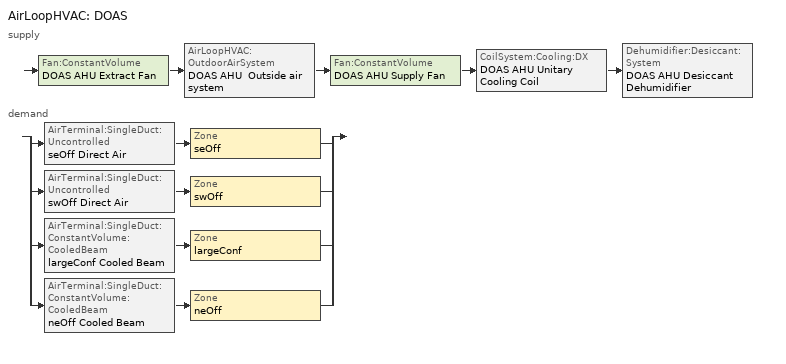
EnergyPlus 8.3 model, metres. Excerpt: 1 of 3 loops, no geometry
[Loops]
AirLoopHVAC 'DOAS'
 supply: Fan:ConstantVolume 'DOAS AHU Extract Fan' > AirLoopHVAC:OutdoorAirSystem 'DOAS AHU  Outside air system' > Fan:ConstantVolume 'DOAS AHU Supply Fan' > CoilSystem:Cooling:DX 'DOAS AHU Unitary Cooling Coil' > Dehumidifier:Desiccant:System 'DOAS AHU Desiccant Dehumidifier'
 demand: split
  | AirTerminal:SingleDuct:Uncontrolled 'seOff Direct Air' > Zone 'seOff'
  | AirTerminal:SingleDuct:Uncontrolled 'swOff Direct Air' > Zone 'swOff'
  | AirTerminal:SingleDuct:ConstantVolume:CooledBeam 'largeConf Cooled Beam' > Zone 'largeConf'
  | AirTerminal:SingleDuct:ConstantVolume:CooledBeam 'neOff Cooled Beam' > Zone 'neOff'
[ZoneControl:Thermostat] Control Type Schedule=Control type schedule: Always 4
Name | Zone or ZoneList | Control 1
seOff Thermostat | seOff | seOff Dual SP
swOff Thermostat | swOff | swOff Dual SP
neOff Thermostat | neOff | neOff Dual SP
largeConf Thermostat | largeConf | largeConf Dual SP
[ThermostatSetpoint:DualSetpoint] Heating Setpoint Temperature Schedule=Heating set point schedule; Cooling Setpoint Temperature Schedule=Cooling set point schedule
seOff Dual SP; swOff Dual SP; neOff Dual SP; largeConf Dual SP
[DesignSpecification:OutdoorAir] Outdoor Air Method=Flow/Person; Outdoor Air Flow per Person {m3/s-person}=0.00944; Outdoor Air Flow per Zone Floor Area {m3/s-m2}=0; Outdoor Air Flow per Zone {m3/s}=0; Outdoor Air Flow Air Changes per Hour {1/hr}=0; Outdoor Air Flow Rate Fraction Schedule=On 24/7
seOff Design Specification Outdoor Air Object; swOff Design Specification Outdoor Air Object; neOff Design Specification Outdoor Air Object; largeConf Design Specification Outdoor Air Object
[DesignSpecification:ZoneAirDistribution] Zone Air Distribution Effectiveness in Cooling Mode=1; Zone Air Distribution Effectiveness in Heating Mode=1; Zone Secondary Recirculation Fraction=0
seOff Design Specification Zone Air Distribution Object; swOff Design Specification Zone Air Distribution Object; neOff Design Specification Zone Air Distribution Object; largeConf Design Specification Zone Air Distribution Object
[Sizing:Zone] Zone Cooling Design Supply Air Temperature Input Method=SupplyAirTemperature; Zone Cooling Design Supply Air Temperature {C}=14; Zone Cooling Design Supply Air Temperature Difference {deltaC}=10; Zone Heating Design Supply Air Temperature Input Method=SupplyAirTemperature; Zone Heating Design Supply Air Temperature {C}=50; Zone Heating Design Supply Air Temperature Difference {deltaC}=10; Zone Cooling Design Supply Air Humidity Ratio {kgWater/kgDryAir}=0.009; Zone Heating Design Supply Air Humidity Ratio {kgWater/kgDryAir}=0.004; Zone Heating Sizing Factor=1.25; Zone Cooling Sizing Factor=1.15; Cooling Design Air Flow Method=DesignDay; Cooling Design Air Flow Rate {m3/s}=0; Cooling Minimum Air Flow per Zone Floor Area {m3/s-m2}=0.00076; Cooling Minimum Air Flow {m3/s}=0; Cooling Minimum Air Flow Fraction=0; Heating Design Air Flow Method=DesignDay; Heating Design Air Flow Rate {m3/s}=0; Heating Maximum Air Flow per Zone Floor Area {m3/s-m2}=0.00203; Heating Maximum Air Flow {m3/s}=0.14158; Heating Maximum Air Flow Fraction=0.3
Name | Design Specification Outdoor Air Object | Design Specification Zone Air Distribution Object
seOff | seOff Design Specification Outdoor Air Object | seOff Design Specification Zone Air Distribution Object
swOff | swOff Design Specification Outdoor Air Object | swOff Design Specification Zone Air Distribution Object
neOff | neOff Design Specification Outdoor Air Object | neOff Design Specification Zone Air Distribution Object
largeConf | largeConf Design Specification Outdoor Air Object | largeConf Design Specification Zone Air Distribution Object
[Sizing:System]
DOAS: Type of Load to Size On=Sensible; Design Outdoor Air Flow Rate {m3/s}=0.94; Central Heating Maximum System Air Flow Ratio=1; Preheat Design Temperature {C}=5; Preheat Design Humidity Ratio {kgWater/kgDryAir}=0.008; Precool Design Temperature {C}=11; Precool Design Humidity Ratio {kgWater/kgDryAir}=0.008; Central Cooling Design Supply Air Temperature {C}=12; Central Heating Design Supply Air Temperature {C}=16; Type of Zone Sum to Use=Noncoincident; 100% Outdoor Air in Cooling=No; 100% Outdoor Air in Heating=No; Central Cooling Design Supply Air Humidity Ratio {kgWater/kgDryAir}=0.008; Central Heating Design Supply Air Humidity Ratio {kgWater/kgDryAir}=0.008; Cooling Supply Air Flow Rate Method=Designday; Heating Supply Air Flow Rate Method=Designday; System Outdoor Air Method=ZoneSum; Zone Maximum Outdoor Air Fraction=1; Cooling Design Capacity Method=CoolingDesignCapacity; Cooling Design Capacity {W}=500000; Heating Design Capacity Method=HeatingDesignCapacity; Heating Design Capacity {W}=220000; Central Cooling Capacity Control Method=OnOff
[AirTerminal:SingleDuct:Uncontrolled] Availability Schedule=On 24/7; Maximum Air Flow Rate {m3/s}=0.51
seOff Direct Air; swOff Direct Air
[AirTerminal:SingleDuct:ConstantVolume:CooledBeam] Availability Schedule=Coolwave_op; Cooled Beam Type=Passive; Beam Length {m}=1; Design Inlet Water Temperature {C}=15; Design Outlet Water Temperature {C}=17; Coil Surface Area per Coil Length {m2/m}=5.422; Model Parameter a=15.3; Model Parameter n1=0; Model Parameter n2=0.84; Model Parameter n3=0.12; Model Parameter a0 {m2/m}=0.171; Model Parameter K1=0.005; Model Parameter n=0.4; Coefficient of Induction Kin=autocalculate; Leaving Pipe Inside Diameter {m}=0.015
Name | Supply Air Volumetric Flow Rate {m3/s} | Maximum Total Chilled Water Volumetric Flow Rate {m3/s} | Number of Beams
largeConf Cooled Beam | 0.04 | 0.00052 | 8
neOff Cooled Beam | 0.01 | 0.00013 | 2
[Zone equipment]
seOff: seOff Fan Coil Unit, seOff Direct Air, seOff mullion
swOff: swOff Fan Coil Unit, swOff Direct Air, swOff mullion
neOff: neOff Cooled Beam, neOff mullion, neOff Chilled Ceiling
largeConf: largeConf mullion, largeConf Cooled Beam
[Fan:ConstantVolume]
DOAS AHU Extract Fan: On 24/7, 0.7, 73, 1.06, 0.9, 1
DOAS AHU Supply Fan: On 24/7, 0.7, 300, 1.06, 0.9, 1, DOAS AHU Mixed Air Outlet
Desiccant Regen Fan: regen_fan_op, 0.7, 300, 1.06, 0.9, 1
[Dehumidifier:Desiccant:System]
DOAS AHU Desiccant Dehumidifier: Availability Schedule=DOAS_desiccant_sys_op; Desiccant Heat Exchanger=Desiccant Heat Exchanger 1; Regeneration Air Fan=Desiccant Regen Fan; Regeneration Air Fan Placement=DrawThrough; Regeneration Air Heater=DOAS Desiccant Regen Burner Coil; Regeneration Inlet Air Setpoint Temperature {C} !!!! need more consideration !!!!=100
[HeatExchanger:Desiccant:BalancedFlow]
Desiccant Heat Exchanger 1: Availability Schedule=desiccant_wheel_op; Heat Exchanger Performance=HXDesPerf1
[HeatExchanger:Desiccant:BalancedFlow:PerformanceDataType1]
HXDesPerf1: Nominal Air Flow Rate {m3/s}=1.06; Nominal Air Face Velocity {m/s} src: http://www.cmu.=2.03; Nominal Electric Power {W}=50; Temperature Equation Coefficient 1=-2.53636; Temperature Equation Coefficient 2=21.3247; Temperature Equation Coefficient 3=0.923308; Temperature Equation Coefficient 4=943.276; Temperature Equation Coefficient 5=-59.2367; Temperature Equation Coefficient 6=-0.0427465; Temperature Equation Coefficient 7=112.204; Temperature Equation Coefficient 8=0.778252; Minimum Regeneration Inlet Air Humidity Ratio for Temperature Equation=0.007143; Maximum Regeneration Inlet Air Humidity Ratio for Temperature Equation=0.024286; Minimum Regeneration Inlet Air Temperature for Temperature Equation {C}=46.1111; Maximum Regeneration Inlet Air Temperature for Temperature Equation {C}=46.1111; Minimum Process Inlet Air Humidity Ratio for Temperature Equation=0.005; Maximum Process Inlet Air Humidity Ratio for Temperature Equation=0.015714; Minimum Process Inlet Air Temperature for Temperature Equation {C}=4.583333; Maximum Process Inlet Air Temperature for Temperature Equation {C}=21.83333; Minimum Regeneration Air Velocity for Temperature Equation {m/s}=2.286; Maximum Regeneration Air Velocity for Temperature Equation {m/s}=4.826; Minimum Regeneration Outlet Air Temperature for Temperature Equation {C}=35; Maximum Regeneration Outlet Air Temperature for Temperature Equation {C}=50; Minimum Regeneration Inlet Air Relative Humidity for Temperature Equation {percent}=5; Maximum Regeneration Inlet Air Relative Humidity for Temperature Equation {percent}=45; Minimum Process Inlet Air Relative Humidity for Temperature Equation {percent}=80; Maximum Process Inlet Air Relative Humidity for Temperature Equation {percent}=100; Humidity Ratio Equation Coefficient 1=-22.5547; Humidity Ratio Equation Coefficient 2=0.976839; Humidity Ratio Equation Coefficient 3=0.489176; Humidity Ratio Equation Coefficient 4=-0.0630019; Humidity Ratio Equation Coefficient 5=0.0120773; Humidity Ratio Equation Coefficient 6=5.17134e-05; Humidity Ratio Equation Coefficient 7=0.0494917; Humidity Ratio Equation Coefficient 8=-0.000259417; Minimum Regeneration Inlet Air Humidity Ratio for Humidity Ratio Equation=0.007143; Maximum Regeneration Inlet Air Humidity Ratio for Humidity Ratio Equation=0.024286; Minimum Regeneration Inlet Air Temperature for Humidity Ratio Equation {C}=46.1111; Maximum Regeneration Inlet Air Temperature for Humidity Ratio Equation {C}=46.1111; Minimum Process Inlet Air Humidity Ratio for Humidity Ratio Equation=0.005; Maximum Process Inlet Air Humidity Ratio for Humidity Ratio Equation=0.015714; Minimum Process Inlet Air Temperature for Humidity Ratio Equation {C}=4.583333; Maximum Process Inlet Air Temperature for Humidity Ratio Equation {C}=21.83333; Minimum Regeneration Air Velocity for Humidity Ratio Equation {m/s}=2.286; Maximum Regeneration Air Velocity for Humidity Ratio Equation {m/s}=4.826; Minimum Regeneration Outlet Air Humidity Ratio for Humidity Ratio Equation=0.007914; Maximum Regeneration Outlet Air Humidity Ratio for Humidity Ratio Equation=0.026279; Minimum Regeneration Inlet Air Relative Humidity for Humidity Ratio Equation {%}=5; Maximum Regeneration Inlet Air Relative Humidity for Humidity Ratio Equation {percent}=45; Minimum Process Inlet Air Relative Humidity for Humidity Ratio Equation {percent}=80; Maximum Process Inlet Air Relative Humidity for Humidity Ratio Equation {percent}=100
[Coil:Heating:Gas]
DOAS Desiccant Regen Burner Coil: Availability Schedule=burner_op; Nominal Capacity (Watt)=22000
[Coil:Cooling:DX:SingleSpeed]
DOAS AHU Unitary Cooling Coil DX Cooling Coil: Availability Schedule=On 24/7; Gross Rated Total Cooling Capacity {W}=25000; Gross Rated Sensible Heat Ratio=0.6; Gross Rated Cooling COP {W/W}=4.4; Rated Air Flow Rate {m3/s}=1.06; Rated Evaporator Fan Power Per Volume Flow Rate {W/(m3/s)}=773.3; Total Cooling Capacity Function of Temperature Curve=DXClgCoilTotalClgCapFuncTemperature; Total Cooling Capacity Function of Flow Fraction Curve=DXClgCoilTotalClgCapFuncFlowFraction; Energy Input Ratio Function of Temperature Curve=DXClgCoilEnergyInputRatioFuncTemperature; Energy Input Ratio Function of Flow Fraction Curve=DXClgCoilEnergyInputRatioFuncFlowFraction; Part Load Fraction Correlation Curve=DXCoilPartLoadFractionCorrelation; Nominal Time for Condensate Removal to Begin {s}=0; Ratio of Initial Moisture Evaporation Rate and Steady State Latent Capacity=0; Maximum Cycling Rate {cycles/hr}=0; Latent Capacity Time Constant {s}=0; Condenser Type=AirCooled; Evaporative Condenser Effectiveness=0.9; Evaporative Condenser Air Flow Rate {m3/s}=autosize; Evaporative Condenser Pump Rated Power Consumption {W}=0; Crankcase Heater Capacity {W}=0; Maximum Outdoor Dry-Bulb Temperature for Crankcase Heater Operation {C}=10; Basin Heater Capacity {W/K}=0; Basin Heater Setpoint Temperature {C}=2; Basin Heater Operating Schedule=On 24/7
[CoilSystem:Cooling:DX]
DOAS AHU Unitary Cooling Coil: Availability Schedule=On 24/7; Cooling Coil=DOAS AHU Unitary Cooling Coil DX Cooling Coil; Dehumidification Control Type=None; Run on Sensible Load=Yes; Run on Latent Load=No; Use Outdoor Air DX Cooling Coil=No; Outdoor Air DX Cooling Coil Leaving Minimum Air Temperature {C}=2
[HeatExchanger:AirToAir:SensibleAndLatent]
DOAS AHU  Heat Recovery Device: Availability Schedule=DOAS_htrv_op_sch; Nominal Supply Air Flow Rate {m3/s}=0.94; Sensible Effectiveness at 100% Heating Air Flow=0.74; Latent Effectiveness at 100% Heating Air Flow=0.72; Sensible Effectiveness at 75% Heating Air Flow=0.76; Latent Effectiveness at 75% Heating Air Flow=0.76; Sensible Effectiveness at 100% Cooling Air Flow=0.73; Latent Effectiveness at 100% Cooling Air Flow=0.72; Sensible Effectiveness at 75% Cooling Air Flow=0.76; Latent Effectiveness at 75% Cooling Air Flow=0.75; Nominal Electric Power {W}=530; Supply Air Outlet Temperature Control=No; Heat Exchanger Type=Rotary; Frost Control Type=None; Threshold Temperature {C}=1.7; Initial Defrost Time Fraction=0.167; Rate of Defrost Time Fraction Increase {1/K}=0.024; Economizer Lockout=Yes
[Controller:OutdoorAir]
DOAS AHU  Outdoor Air Controller: Minimum Outdoor Air Flow Rate {m3/s}=0.94; Maximum Outdoor Air Flow Rate {m3/s}=0.94; Economizer Control Type=FixedDryBulb; Economizer Control Action Type=MinimumFlowWithBypass; Economizer Maximum Limit Dry-Bulb Temperature {C}=23.89; Economizer Minimum Limit Dry-Bulb Temperature {C}=12.78; Lockout Type=NoLockout; Minimum Limit Type=FixedMinimum; Minimum Outdoor Air Schedule=Min outdoor air schedule: Always 1.00; High Humidity Control=No; High Humidity Outdoor Air Flow Ratio=1; Control High Indoor Humidity Based on Outdoor Humidity Ratio=Yes; Heat Recovery Bypass Control Type=BypassWhenWithinEconomizerLimits
[AirLoopHVAC]
DOAS: Design Supply Air Flow Rate {m3/s}=1.06
[SetpointManager:Scheduled]
Dehumidifier Setpoint Manager: Control Variable=MaximumHumidityRatio; Schedule=DOAS_sp_humidityRatio_stpt; Setpoint Node or NodeList=DOAS Supply Side Outlet 1
[SetpointManager:MixedAir]
DOAS AHU  Outside air system Mixed Air Manager: Control Variable=Temperature; Setpoint Node or NodeList=DOAS AHU Mixed Air Outlet
[EnergyManagementSystem:Sensor]
T_largeConf: largeConf; Zone Mean Air Temperature
T_neOff: neOff; Zone Mean Air Temperature
Tdp_largeConf: largeConf; Zone Mean Air Dewpoint Temperature
Tdp_neOff: neOff; Zone Mean Air Dewpoint Temperature
IAE: DOAS Demand Side Outlet; System Node Enthalpy
CO2_swOff: swOff; Zone Air CO2 Concentration
CO2_largeConf: largeConf; Zone Air CO2 Concentration
CO2_neOff: neOff; Zone Air CO2 Concentration
DOAS_RAT: DOAS Demand Side Outlet; System Node Temperature
DOAS_RADT: DOAS Demand Side Outlet; System Node Dewpoint Temperature
DOAS_DX_LVG_T: DOAS AHU Unitary Cooling Coil DX Cooling Coil Air Outlet Node; System Node Temperature
REGEN_INLET_T: DOAS Desiccant Regen Burner Air Outlet; System Node Temperature
REGEN_EXIT_T: DOAS Desiccant Regen Wheel Air Outlet; System Node Temperature
[EnergyManagementSystem:Program]
CtrlRadiantSys: IF IW_COOLMODE == 1; SET Set_HWLoop_SuperCtrl_op = 0; SET Set_CHWLoop_SuperCtrl_op = NULL; SET Set_coolwave_op = NULL; SET Set_seOff_fcu_op = NULL; SET Set_swOff_fcu_op = NULL; SET Set_mullion_heating_control_temp_high = 5; SET Set_mullion_heating_control_temp_low = 0; SET Set_mullion_cooling_control_temp_high = NULL; SET Set_mullion_cooling_control_temp_low = NULL; SET Set_radpanel_heating_control_temp_high = 5; SET Set_radpanel_heating_control_temp_low = 0; SET Set_radpanel_cooling_control_temp_high = NULL; SET Set_radpanel_cooling_control_temp_low = NULL; SET Set_chw_sp_stpt = IW_MAX_ZDP; ELSEIF IW_HeatMode_sensor == 1; SET Set_radpanel_cooling_control_temp_high = 55; SET Set_radpanel_cooling_control_temp_low = 51; SET Set_HWLoop_SuperCtrl_op = NULL; SET Set_CHWLoop_SuperCtrl_op = 0; SET Set_coolwave_op = 0; SET Set_seOff_fcu_op = 0; SET Set_swOff_fcu_op = 0; SET Set_mullion_heating_control_temp_high= NULL; SET Set_mullion_heating_control_temp_low= NULL; SET Set_mullion_cooling_control_temp_high = 55; SET Set_mullion_cooling_control_temp_low = 51; IF IS_DAY == 0; SET Set_radpanel_heating_control_temp_high= 5; SET Set_radpanel_heating_control_temp_low= 0; ELSE; IF (IAT_EFFEC_STPT - IW_Node4_N_T_Ave) > 0.6; SET Set_radpanel_heating_control_temp_high= NULL; SET Set_radpanel_heating_control_temp_low= NULL; ENDIF; ENDIF; SET hw_ssp_mode = 0; IF hw_ssp_mode == 0; SET Heating_spw_stpt = iw_hw_ssp_2017_sensor; ELSE; SET Kp = 35; SET PID_error_thisStep = (IAT_EFFEC_STPT - IW_Node4_N_T_Ave); SET Heating_spw_stpt_PID = Kp * PID_error_thisStep; SET PID_error_lastStep = PID_error_thisStep; IF IS_DAY == 0; SET PID_High = 51.5; SET PID_Low = 18.3; SET PID_Bias = 29.5; SET Heating_spw_stpt_PID = Heating_spw_stpt_PID + PID_Bias; SET Heating_spw_stpt_PID = @MIN Heating_spw_stpt_PID PID_High; SET Heating_spw_stpt_PID = @MAX Heating_spw_stpt_PID PID_Low; SET stpt_high = 65; SET Heating_spw_stpt = Heating_spw_stpt_PID; SET Heating_spw_stpt = @MIN stpt_high Heating_spw_stpt; ELSE; IF (IAT_EFFEC_STPT - IW_Node4_N_T_Ave) > 10.0; SET Heating_spw_stpt = 65; ELSE; SET PID_High = 65; SET PID_Low = 26.7; IF IAT_EFFEC_STPT > 21.6; SET PID_Bias = 0; ELSE; SET PID_Bias = 0; ENDIF; SET Heating_spw_stpt_PID = Heating_spw_stpt_PID + PID_Bias; SET Heating_spw_stpt_PID = @MIN Heating_spw_stpt_PID PID_High; SET Heating_spw_stpt_PID = @MAX Heating_spw_stpt_PID PID_Low; SET stpt_high = 65; SET day_oat_bias_stpt_high = 30.0; SET day_oat_bias_stpt_low = -30; SET day_oat_bias_oat_high = 20.0; SET day_oat_bias_oat_low = -15.0; SET day_oat_bias_stpt = day_oat_bias_stpt_high + (day_oat_bias_stpt_low - day_oat_bias_stpt_high)/(day_oat_bias_oat_high - day_oat_bias_oat_low) * (OAT - day_oat_bias_oat_low); SET day_oat_bias_stpt = @MAX day_oat_bias_stpt day_oat_bias_stpt_low; SET day_oat_bias_stpt = @MIN day_oat_bias_stpt day_oat_bias_stpt_high; SET DEBUG = day_oat_bias_stpt; SET Heating_spw_stpt = Heating_spw_stpt_PID + day_oat_bias_stpt; SET Heating_spw_stpt = @MIN Heating_spw_stpt stpt_high; ENDIF; ENDIF; SET recicModeSwitch = 1; IF recicModeSwitch == 1; SET IS_RECIRC_ON = 1; ELSE; SET IS_RECIRC_ON = recirculation_mode_active_flag; ENDIF; IF IS_RECIRC_ON == 1; IF (IAT_EFFEC_STPT - IW_Node4_N_T_Ave) < 0.3; SET Heating_spw_stpt = IW_Node4_N_T_Ave - 5; ENDIF; ELSE; SET Heating_spw_stpt = @MAX 30.0 Heating_spw_stpt; ENDIF; ENDIF; SET Set_hw_sp_stpt = Heating_spw_stpt; SET Heating_spw_stpt_lastStep = Heating_spw_stpt; ELSE; SET Heating_spw_stpt = iw_hw_ssp_2017_sensor      SET Set_HWLoop_SuperCtrl_op = 0; SET Set_CHWLoop_SuperCtrl_op = 0; SET Set_coolwave_op = 0; SET Set_seOff_fcu_op = 0; SET Set_swOff_fcu_op = 0; SET Set_mullion_heating_control_temp_high = 5; SET Set_mullion_heating_control_temp_low = 0; SET Set_mullion_cooling_control_temp_high = 50; SET Set_mullion_cooling_control_temp_low = 45; SET Set_radpanel_heating_control_temp_high = 5; SET Set_radpanel_heating_control_temp_low = 0; SET Set_radpanel_cooling_control_temp_high = 50; SET Set_radpanel_cooling_control_temp_low = 45; ENDIF
Step_First_Flag_Set: SET Step_First_Flag = 0
[EnergyManagementSystem:ProgramCallingManager]
init_program_call: BeginNewEnvironment; InitVar
init_program_call_aftwarmup: AfterNewEnvironmentWarmUpIsComplete; InitVarAfterWarmUp
weather_set_call: BeginTimestepBeforePredictor; SetWeather; DeterHWOEN; CtrlRadiantSys
sensor_info_calls: EndOfZoneTimestepAfterZoneReporting; CalcNorZoneTemp; CalcAveCO2; CalcMaxZDP; CalcAvgZDP
control_calls: AfterPredictorAfterHVACManagers; DeterCWSIEN; DeterMODE; CalEffecStpt_iw_logics; DeterIsDay; DeterFreecool; DeterSemcoOp; SemcoSyncOp; DeterHeatRecvOp; DeterGasBurnerOp; DeterRegenFanOp
sensor_output_calls: EndOfZoneTimestepBeforeZoneReporting; InfiltrationSch; CalcAvgNMaxPPD; CalDmdHeatingDmd; Step_First_Flag_Set; IsOccupied; StochasticSch
[EnergyManagementSystem:Actuator]
Name | Actuated Component Unique | Actuated Component Type | Actuated Component Control Type
Set_infiltration | Infiltration_Mar_More | Schedule:Compact | Schedule Value
Set_mullion_op | mullion_op | Schedule:Compact | Schedule Value
Set_radiant_panel_op | chilledCeiling_op | Schedule:Compact | Schedule Value
Set_coolwave_op | Coolwave_op | Schedule:Compact | Schedule Value
Set_seOff_fcu_op | seOff_fcu_op | Schedule:Compact | Schedule Value
Set_swOff_fcu_op | swOff_fcu_op | Schedule:Compact | Schedule Value
Set_semco_sys_op | Semco_sys_op | Schedule:Compact | Schedule Value
Set_HWLoop_op | HWLoop_op | Schedule:Compact | Schedule Value
Set_CHWLoop_op | CHWLoop_op | Schedule:Compact | Schedule Value
Set_mullion_heating_control_temp_high | mullion_heating_control_temp_high | Schedule:Compact | Schedule Value
Set_mullion_heating_control_temp_low | mullion_heating_control_temp_low | Schedule:Compact | Schedule Value
Set_mullion_cooling_control_temp_high | mullion_cooling_control_temp_high | Schedule:Compact | Schedule Value
Set_mullion_cooling_control_temp_low | mullion_cooling_control_temp_low | Schedule:Compact | Schedule Value
Set_radpanel_heating_control_temp_high | radpanel_heating_control_temp_high | Schedule:Compact | Schedule Value
Set_radpanel_heating_control_temp_low | radpanel_heating_control_temp_low | Schedule:Compact | Schedule Value
Set_radpanel_cooling_control_temp_high | radpanel_cooling_control_temp_high | Schedule:Compact | Schedule Value
Set_radpanel_cooling_control_temp_low | radpanel_cooling_control_temp_low | Schedule:Compact | Schedule Value
Set_chw_sp_stpt | chw_sp_stpt | Schedule:Compact | Schedule Value
Set_hw_sp_stpt | hw_sp_stpt | Schedule:Compact | Schedule Value
Set_DOAS_htrv_op | DOAS_htrv_op_sch | Schedule:Compact | Schedule Value
Set_burner_op | burner_op | Schedule:Compact | Schedule Value
Set_DOAS_desiccant_sys_op | DOAS_desiccant_sys_op | Schedule:Compact | Schedule Value
Set_desiccant_wheel_op | desiccant_wheel_op | Schedule:Compact | Schedule Value
Set_regen_fan_op | regen_fan_op | Schedule:Compact | Schedule Value
Set_oat | Environment | Weather Data | Outdoor Dry Bulb
Set_oah | Environment | Weather Data | Outdoor Relative Humidity
Set_oadwp | Environment | Weather Data | Outdoor Dew Point
Set_solDir | Environment | Weather Data | Direct Solar
Set_solDif | Environment | Weather Data | Diffuse Solar
Set_wds | Environment | Weather Data | Wind Speed
Set_wdd | Environment | Weather Data | Wind Direction
Set_off_occpSch | iw_occp_sto | Schedule:Compact | Schedule Value
Set_off_equiSch | iw_equip_sto | Schedule:Compact | Schedule Value
[EnergyManagementSystem:OutputVariable]
IW North Zone Average Temperature: IW_Node4_N_T_Ave; Averaged; ZoneTimeStep; ; C
IW Chilled Water System Internal Enable Flag: IW_CWS_IEN; Averaged; ZoneTimeStep
IW Hot Water System OA Enable Flag: IW_HW_OEN; Averaged; ZoneTimeStep
IW Cooling Mode Flag: IW_COOLMODE; Averaged; ZoneTimeStep
IW Heating Mode Flag: IW_HEATMODE; Averaged; ZoneTimeStep
IW Swing Mode Flag: IW_SWINGMODE; Averaged; ZoneTimeStep
IW Free Cooling Mode Flag: IW_FREECOOL; Averaged; ZoneTimeStep
IW Maximum Dewpoint of North Zones: IW_MAX_ZDP; Averaged; ZoneTimeStep; ; C
IW Average Dewpoint of North Zones: IW_AVG_ZDP; Averaged; ZoneTimeStep; ; C
IW Effective Zone Air Temperature Setpoint: IAT_EFFEC_STPT; Averaged; ZoneTimeStep; ; C
IW Is Daytime Flag: IS_DAY; Averaged; ZoneTimeStep
IW Average CO2 Level of Sensored Zones: AVE_CO2; Averaged; ZoneTimeStep; ; ppm
IW Heating Switch Flag: Heating_switch; Averaged; ZoneTimeStep
IW Hot Water System OA Enable Flag OA Setpoint: HWOEN_stpt; Averaged; ZoneTimeStep; ; C
IW Zone Air Temperature Setpoint Heating Setback for Weekend: Heating_weekendsetback; Averaged; ZoneTimeStep; ; C
IW Zone Air Temperature Setpoint Heating Setback for Night: Heating_nightsetback; Averaged; ZoneTimeStep; ; C
[Schedule:Compact]
On 24/7; Min outdoor air schedule: Always 1.00; Coolwave_op; DOAS_htrv_op_sch; burner_op; DOAS_desiccant_sys_op; desiccant_wheel_op; regen_fan_op: Through: 12/31, For: AllDays, Until: 24:00, 1
Heating set point schedule: Through: 12/31, For: Weekdays, Until: 7:00, 19, Until: 20:00, 22.5, Until: 24:00, 19, For: Weekends, Until: 8:00, 19, Until: 19:00, 19, Until: 24:00, 19, For: AllOtherDays, Until: 24:00, 22.5
Cooling set point schedule: Through: 12/31, For: AllDays, Until: 24:00, 30
Control type schedule: Always 4: Through: 12/31, For: AllDays, Until: 24:00, 4
DOAS_sp_humidityRatio_stpt: Through: 12/31, For: AllDays, Until: 24:00, 0.00686
[Curve:Quadratic]
Name | Coefficient1 Constant | Coefficient2 x | Coefficient3 x**2 | Minimum Value of x | Maximum Value of x
DXClgCoilTotalClgCapFuncFlowFraction | 0.8 | 0.2 | 0 | 0.5 | 1.5
DXClgCoilEnergyInputRatioFuncFlowFraction | 1.1552 | -0.1808 | 0.0256 | 0.5 | 1.5
DXCoilPartLoadFractionCorrelation | 0.85 | 0.15 | 0 | 0 | 1
[Curve:Biquadratic] Minimum Value of x=12.77778; Maximum Value of x=23.88889; Minimum Value of y=18; Maximum Value of y=46.11111; Input Unit Type for X=Temperature; Input Unit Type for Y=Temperature; Output Unit Type=Dimensionless
Name | Coefficient1 Constant | Coefficient2 x | Coefficient3 x**2 | Coefficient4 y | Coefficient5 y**2 | Coefficient6 x*y
DXClgCoilTotalClgCapFuncTemperature | 0.942588 | 0.00954335 | 0.00068377 | -0.0110427 | 5.249e-06 | -9.72e-06
DXClgCoilEnergyInputRatioFuncTemperature | 0.342414 | 0.034885 | -0.0006237 | 0.00497722 | 0.000437951 | -0.000728028
